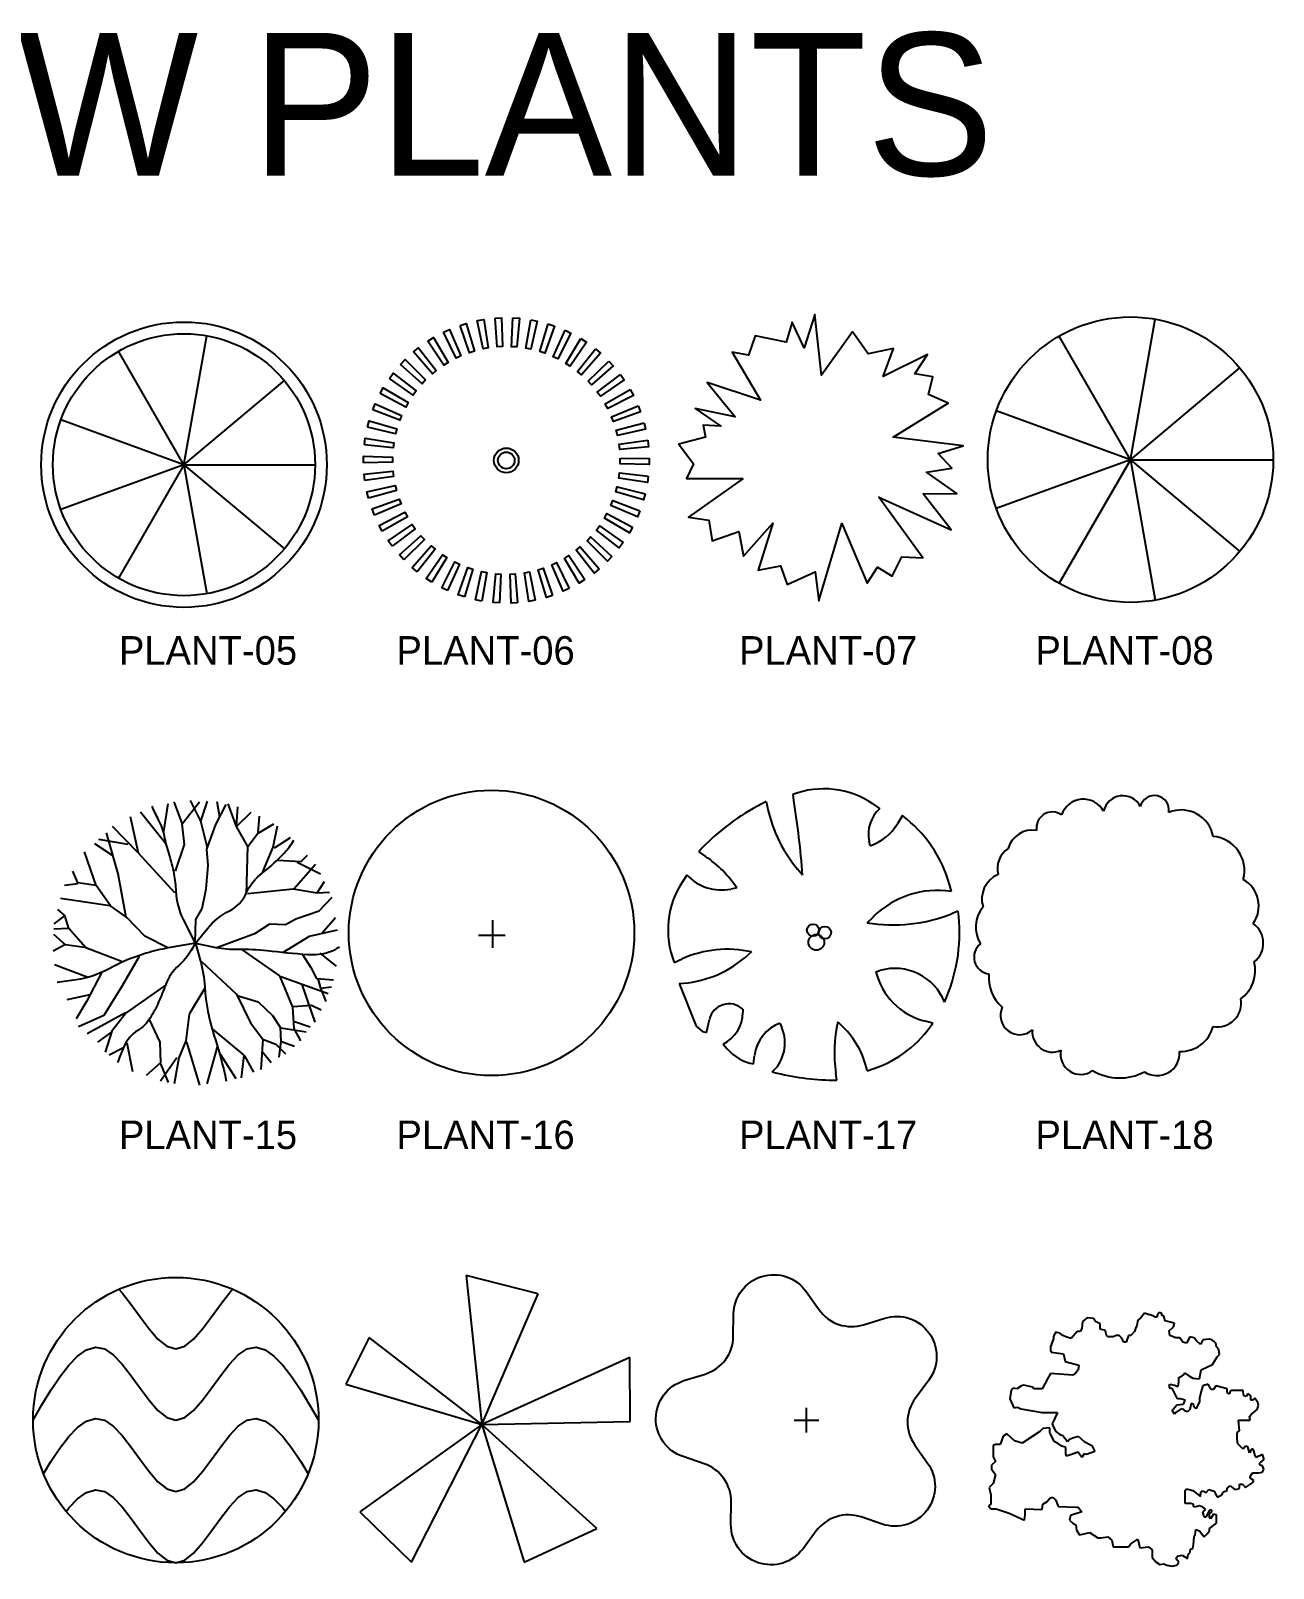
# Model space of a CAD drawing. Extents: x 7.4 to 18.5, y -3.8 to 7.
# Drawn here: x 11.89 to 16.24, y 1.65 to 7.03 of the extents above; entities that cross this region are included whole.
import ezdxf

# ---------------------------------------------------------------- set-up
doc = ezdxf.new("R2010")
doc.units = 0
doc.header["$MEASUREMENT"] = 0
doc.layers.get('0').update_dxf_attribs({"linetype": 'CONTINUOUS'})
doc.styles.get("Standard").update_dxf_attribs({"font": 'hand1.shx'})

# ---------------------------------------------------------------- blocks, each defined once
blk = doc.blocks.new('CONIFER-05')
at = {"color": 0}
for points in [[(0.0029, 0), (0.0825, 0.4519)], [(0.0029, 0), (-0.2266, 0.3974)], [(0.0029, 0), (0.3544, 0.295)], [(0.0029, 0), (-0.4284, 0.157)], [(0.0029, 0), (-0.4284, -0.157)], [(0.0029, 0), (-0.2266, -0.3974)], [(0.0029, 0), (0.3544, -0.295)], [(0.0029, 0), (0.4618, 0)], [(0.0029, 0), (0.0825, -0.4519)]]:
    blk.add_lwpolyline(points, dxfattribs=at)
for radius in [0.5, 0.4589]:
    blk.add_circle((0.0029, 0), radius, dxfattribs=at)
blk = doc.blocks.new('PLANT-05')
blk.add_blockref('CONIFER-05', (-0.0095, 0.0283))
blk = doc.blocks.new('CONIFER-06')
at = {"color": 0}
for points in [[(-0.1585, 0.4789), (-0.1367, 0.4859), (-0.1083, 0.3889), (-0.1256, 0.383)], [(-0.098, 0.4955), (-0.0754, 0.4997), (-0.0594, 0.3999), (-0.0773, 0.3962)], [(-0.0358, 0.5044), (-0.0129, 0.5057), (-0.0095, 0.4047), (-0.0278, 0.4033)], [(0.027, 0.5054), (0.0499, 0.5038), (0.0406, 0.4032), (0.0223, 0.4041)], [(0.0895, 0.4986), (0.112, 0.4941), (0.0901, 0.3955), (0.0721, 0.3986)], [(-0.2711, 0.4237), (-0.2517, 0.4359), (-0.2001, 0.349), (-0.2154, 0.339)], [(-0.2166, 0.4549), (-0.1958, 0.4645), (-0.1555, 0.3718), (-0.1719, 0.3638)], [(0.1505, 0.4839), (0.1723, 0.4767), (0.1382, 0.3816), (0.1207, 0.3869)], [(0.2093, 0.4617), (0.23, 0.4518), (0.1843, 0.3617), (0.1676, 0.3692)], [(0.2648, 0.4324), (0.2841, 0.42), (0.2274, 0.3363), (0.2118, 0.3458)], [(-0.3213, 0.386), (-0.3036, 0.4005), (-0.2415, 0.3208), (-0.2554, 0.3089)], [(0.3162, 0.3963), (0.3338, 0.3815), (0.2671, 0.3056), (0.2528, 0.3171)], [(-0.3664, 0.3423), (-0.3506, 0.3589), (-0.279, 0.2876), (-0.2913, 0.274)], [(0.3627, 0.354), (0.3783, 0.3372), (0.3026, 0.2702), (0.2899, 0.2834)], [(-0.4057, 0.2932), (-0.3921, 0.3117), (-0.3121, 0.2499), (-0.3226, 0.2349)], [(0.4035, 0.3063), (0.4169, 0.2876), (0.3334, 0.2307), (0.3224, 0.2453)], [(-0.4385, 0.2397), (-0.4273, 0.2597), (-0.3402, 0.2084), (-0.3488, 0.1922)], [(0.438, 0.2538), (0.4489, 0.2336), (0.359, 0.1876), (0.3499, 0.2035)], [(-0.4643, 0.1824), (-0.4557, 0.2037), (-0.3629, 0.1637), (-0.3694, 0.1466)], [(0.4657, 0.1974), (0.474, 0.176), (0.379, 0.1416), (0.372, 0.1585)], [(-0.4827, 0.1224), (-0.4769, 0.1445), (-0.3798, 0.1165), (-0.3841, 0.0987)], [(0.486, 0.138), (0.4916, 0.1157), (0.393, 0.0935), (0.3882, 0.1112)], [(-0.4935, 0.0605), (-0.4905, 0.0832), (-0.3907, 0.0676), (-0.3927, 0.0494)], [(0.4988, 0.0765), (0.5015, 0.0537), (0.4009, 0.044), (0.3984, 0.0621)], [(-0.4964, -0.0022), (-0.4963, 0.0207), (-0.3953, 0.0177), (-0.395, -0.0006)], [(0.5038, 0.0139), (0.5036, -0.0091), (0.4026, -0.0061), (0.4023, 0.0122)], [(-0.4915, -0.0649), (-0.4942, -0.0421), (-0.3936, -0.0324), (-0.391, -0.0505)], [(0.5008, -0.0489), (0.4978, -0.0716), (0.398, -0.056), (0.4, -0.0378)], [(-0.4787, -0.1264), (-0.4843, -0.1041), (-0.3857, -0.0819), (-0.3809, -0.0996)], [(0.4901, -0.1108), (0.4842, -0.1329), (0.3871, -0.1049), (0.3914, -0.0871)], [(-0.4584, -0.1858), (-0.4667, -0.1644), (-0.3716, -0.13), (-0.3646, -0.1469)], [(0.4716, -0.1708), (0.463, -0.1921), (0.3702, -0.1521), (0.3767, -0.135)], [(-0.4307, -0.2422), (-0.4416, -0.222), (-0.3517, -0.176), (-0.3426, -0.1919)], [(0.4458, -0.2281), (0.4346, -0.2481), (0.3475, -0.1968), (0.3561, -0.1806)], [(-0.3962, -0.2947), (-0.4096, -0.276), (-0.3261, -0.2191), (-0.3151, -0.2337)], [(-0.3554, -0.3424), (-0.371, -0.3256), (-0.2953, -0.2586), (-0.2826, -0.2718)], [(0.3737, -0.3307), (0.3579, -0.3473), (0.2864, -0.2759), (0.2987, -0.2624)], [(0.413, -0.2816), (0.3994, -0.3001), (0.3194, -0.2383), (0.3299, -0.2233)], [(-0.3089, -0.3847), (-0.3265, -0.3699), (-0.2598, -0.294), (-0.2455, -0.3055)], [(0.3286, -0.3744), (0.3109, -0.3889), (0.2488, -0.3092), (0.2627, -0.2973)], [(-0.2575, -0.4208), (-0.2768, -0.4083), (-0.2201, -0.3247), (-0.2045, -0.3342)], [(-0.202, -0.4501), (-0.2227, -0.4402), (-0.1769, -0.3501), (-0.1603, -0.3576)], [(-0.1432, -0.4723), (-0.165, -0.4651), (-0.1309, -0.3699), (-0.1134, -0.3753)], [(0.1659, -0.4673), (0.144, -0.4743), (0.1157, -0.3773), (0.133, -0.3714)], [(0.2239, -0.4433), (0.2031, -0.4529), (0.1628, -0.3602), (0.1792, -0.3522)], [(0.2784, -0.4121), (0.259, -0.4243), (0.2074, -0.3374), (0.2227, -0.3274)], [(-0.0821, -0.487), (-0.1046, -0.4825), (-0.0828, -0.3839), (-0.0647, -0.387)], [(-0.0197, -0.4938), (-0.0426, -0.4922), (-0.0332, -0.3916), (-0.015, -0.3925)], [(0.0431, -0.4928), (0.0202, -0.4941), (0.0169, -0.3931), (0.0351, -0.3917)], [(0.1053, -0.4839), (0.0827, -0.4881), (0.0668, -0.3883), (0.0847, -0.3846)]]:
    blk.add_lwpolyline(points, close=True, dxfattribs=at)
for radius in [0.0432, 0.0292]:
    blk.add_circle((0.0037, 0.0058), radius, dxfattribs=at)
blk = doc.blocks.new('PLANT-06')
blk.add_blockref('CONIFER-06', (0, -0.0094))
blk = doc.blocks.new('CON-S03')
at = {"color": 0}
blk.add_lwpolyline([(-0.2614, -0.0818), (-0.4529, -0.2173), (-0.3815, -0.2275), (-0.3699, -0.3003), (-0.2764, -0.2673), (-0.2609, -0.3537), (-0.1577, -0.2386), (-0.2088, -0.4034), (-0.1306, -0.3879), (-0.1075, -0.453), (-0.0096, -0.4085), (0.0037, -0.5103), (0.0836, -0.2398), (0.1721, -0.4486), (0.2087, -0.3928), (0.2602, -0.4233), (0.2945, -0.3565), (0.3673, -0.3602), (0.2137, -0.1476), (0.4673, -0.262), (0.3691, -0.1358), (0.4862, -0.134), (0.3804, -0.0592), (0.4685, -0.0459), (0.4208, 0.006), (0.5088, 0.033), (0.2631, 0.0632), (0.4566, 0.1823), (0.3876, 0.2128), (0.4028, 0.2741), (0.3393, 0.2855), (0.3835, 0.3523), (0.2282, 0.2754), (0.2647, 0.3734), (0.1766, 0.3557), (0.1207, 0.4322), (0.0121, 0.281), (-0.0113, 0.4933), (-0.0478, 0.3767), (-0.0901, 0.4663), (-0.1107, 0.3957), (-0.2202, 0.4185), (-0.2431, 0.3511), (-0.3005, 0.3609), (-0.2006, 0.1925), (-0.3884, 0.2551), (-0.2903, 0.1349), (-0.4304, 0.1631), (-0.34, 0.102), (-0.4013, 0.1057), (-0.3936, 0.0636), (-0.4876, 0.0387), (-0.4355, -0.0301), (-0.4606, -0.0821)], close=True, dxfattribs=at)
at = {"color": 0, "flags": 1}
for tag, p in [('SIZE', (0, 0)), ('ITEM', (0, 0.0188))]:
    blk.add_attdef(tag, p, '', height=0.0113, dxfattribs=at)
blk = doc.blocks.new('CONIFER-7')
blk.add_blockref('CON-S03', (-0.0121, -0.003))
blk = doc.blocks.new('CONIFER-07')
blk.add_blockref('CONIFER-7', (0.0345, 0))
blk = doc.blocks.new('PLANT-07')
blk.add_blockref('CONIFER-07', (-0.0189, -0.0094))
blk = doc.blocks.new('CON-S04')
at = {"color": 0}
for points in [[(0, 0), (0.0868, 0.4924)], [(0, 0), (-0.25, 0.433)], [(0, 0), (0.383, 0.3214)], [(0, 0), (-0.4698, 0.171)], [(0, 0), (-0.4698, -0.171)], [(0, 0), (-0.25, -0.433)], [(0, 0), (0.383, -0.3214)], [(0, 0), (0.0868, -0.4924)], [(0, 0), (0.5, 0)]]:
    blk.add_lwpolyline(points, dxfattribs=at)
blk.add_circle((0, 0), 0.5, dxfattribs=at)
at = {"color": 0, "flags": 1}
for tag, p in [('ITEM', (0.0258, 0.0063)), ('SIZE', (0.0233, -0.0412))]:
    blk.add_attdef(tag, p, '', height=0.02, dxfattribs=at)
blk = doc.blocks.new('CONIFER-08')
blk.add_blockref('CON-S04', (-0.0034, 0.0066))
blk = doc.blocks.new('PLANT-08')
blk.add_blockref('CONIFER-08', (-0.0033, -0.001))
blk = doc.blocks.new('DEC-D03')
at = {"color": 0}
for p, q in [((-0.1116, 0.3918), (-0.0959, 0.4896)), ((-0.0478, 0.4213), (-0.0754, 0.4966)), ((-0.0478, 0.419), (0.0134, 0.4966)), ((0.0183, 0.428), (-0.0183, 0.5011)), ((0.0183, 0.428), (0.041, 0.4989)), ((0.0705, 0.4168), (0.1071, 0.4873)), ((0.0843, 0.4418), (0.075, 0.4966)), ((0.1433, 0.4101), (0.1138, 0.4896)), ((-0.2004, 0.3164), (-0.228, 0.444)), ((-0.1049, 0.3485), (-0.1937, 0.4601)), ((0.1433, 0.4101), (0.1481, 0.4784)), ((0.1433, 0.4101), (0.1937, 0.4601)), ((0.2187, 0.3873), (0.2231, 0.4463)), ((-0.2713, 0.2437), (-0.3123, 0.3873)), ((-0.203, 0.3187), (-0.2918, 0.4101)), ((-0.0388, 0.3463), (-0.0478, 0.419)), ((0.041, 0.3347), (0.0183, 0.428)), ((0.0388, 0.3302), (0.0705, 0.4168)), ((0.1821, 0.3392), (0.1433, 0.4101)), ((0.1821, 0.3392), (0.2187, 0.3873)), ((0.2209, 0.3873), (0.2731, 0.419)), ((0.2709, 0.3369), (0.2869, 0.4123)), ((-0.2918, 0.3075), (-0.353, 0.3485)), ((-0.2369, 0.3463), (-0.3396, 0.3646)), ((-0.0705, 0.2526), (-0.0388, 0.3463)), ((0.0433, 0.2731), (0.0388, 0.3302)), ((0.1776, 0.1731), (0.1821, 0.3392)), ((0.2347, 0.2504), (0.2709, 0.3369)), ((0.2754, 0.3347), (0.3325, 0.3713)), ((-0.3485, 0.2026), (-0.3895, 0.3213)), ((-0.0731, 0.1776), (-0.2004, 0.3164)), ((0.0362, 0.1914), (0.0433, 0.2731)), ((0.2869, 0.2914), (0.369, 0.2869)), ((0.344, 0.1914), (0.419, 0.278)), ((0.3552, 0.2847), (0.4373, 0.2437)), ((0.369, 0.2869), (0.3918, 0.3097)), ((-0.4123, 0.2119), (-0.4306, 0.2526)), ((-0.2437, 0.091), (-0.2713, 0.2437)), ((0.4257, 0.1776), (0.4511, 0.2164)), ((-0.4123, 0.2093), (-0.4601, 0.2026)), ((-0.3485, 0.2026), (-0.4123, 0.2119)), ((-0.2985, 0.1321), (-0.3485, 0.2026)), ((0.0228, 0.1228), (0.0362, 0.1914)), ((0.1821, 0.1754), (0.3414, 0.1914)), ((0.3414, 0.1914), (0.4257, 0.1776)), ((0.4257, 0.1776), (0.469, 0.1799)), ((-0.4578, 0.0978), (-0.4828, 0.1183)), ((-0.3007, 0.1321), (-0.4739, 0.1571)), ((-0.2414, 0.091), (-0.2985, 0.1321)), ((0, 0.0843), (0.0228, 0.1228)), ((0.3507, 0.0866), (0.4328, 0.1138)), ((0.4328, 0.1138), (0.4784, 0.1616)), ((-0.4578, 0.0978), (-0.4966, 0.0683)), ((-0.4444, 0.0522), (-0.4578, 0.0978)), ((-0.1776, 0.025), (-0.2414, 0.091)), ((-0.0022, 0.0045), (0, 0.0843)), ((0.2093, 0.0362), (0.2597, 0.0683)), ((0.2597, 0.0683), (0.3142, 0.066)), ((0.3142, 0.066), (0.3507, 0.0866)), ((0.4418, 0.0362), (0.4895, 0.091)), ((-0.4444, 0.0522), (-0.4966, 0.05)), ((-0.4556, -0.0045), (-0.4966, 0.0317)), ((-0.3851, -0.016), (-0.4444, 0.0522)), ((-0.0981, -0.016), (-0.1776, 0.025)), ((0.0705, -0.016), (0.2093, 0.0362)), ((0.3052, -0.0321), (0.3985, 0.025)), ((0.3985, 0.025), (0.4966, 0.0478)), ((-0.4578, -0.0045), (-0.4989, -0.0272)), ((-0.3895, -0.0138), (-0.4556, -0.0045)), ((-0.2597, -0.0638), (-0.3851, -0.016)), ((-0.1981, -0.0455), (-0.2575, -0.1481)), ((0.1593, -0.0205), (0.2937, -0.1138)), ((0.3735, -0.0388), (0.403, -0.0843)), ((0.4351, -0.0343), (0.4918, -0.0799)), ((-0.3806, -0.1187), (-0.4944, -0.0754)), ((-0.3302, -0.1026), (-0.3828, -0.203)), ((0.0205, -0.0638), (0.1433, -0.1776)), ((0.403, -0.0843), (0.4235, -0.1231)), ((-0.2575, -0.1481), (-0.3213, -0.253)), ((-0.1026, -0.1437), (-0.2437, -0.2437)), ((0.0317, -0.1571), (-0.0228, -0.2485)), ((0.2937, -0.1138), (0.3392, -0.2231)), ((0.2985, -0.1164), (0.4645, -0.1754)), ((0.3713, -0.1437), (0.4168, -0.2757)), ((0.4235, -0.1231), (0.4828, -0.1276)), ((0.428, -0.1231), (0.4373, -0.1571)), ((0.4373, -0.1571), (0.4761, -0.1526)), ((0.4373, -0.1571), (0.4556, -0.203)), ((-0.3713, -0.1799), (-0.4511, -0.1981)), ((-0.3828, -0.203), (-0.419, -0.2642)), ((0.1433, -0.1776), (0.1914, -0.278)), ((0.1455, -0.1825), (0.2187, -0.2052)), ((0.2187, -0.2052), (0.2687, -0.253)), ((-0.3213, -0.253), (-0.4101, -0.2918)), ((-0.2463, -0.2437), (-0.3806, -0.3168)), ((-0.2437, -0.2437), (-0.294, -0.3075)), ((-0.1619, -0.269), (-0.1254, -0.3463)), ((-0.0228, -0.2485), (-0.0343, -0.3418)), ((0.2687, -0.253), (0.2959, -0.294)), ((0.3392, -0.2231), (0.344, -0.2985)), ((0.3414, -0.2209), (0.4052, -0.2164)), ((0.4052, -0.2164), (0.4395, -0.2325)), ((-0.294, -0.3097), (-0.344, -0.3463)), ((-0.294, -0.3075), (-0.3168, -0.3806)), ((0.0593, -0.3007), (0.1687, -0.3918)), ((0.1914, -0.278), (0.2347, -0.3351)), ((0.2959, -0.294), (0.2985, -0.344)), ((0.2985, -0.2963), (0.3873, -0.3097)), ((0.344, -0.2985), (0.3668, -0.3418)), ((0.3463, -0.2735), (0.4007, -0.2918)), ((-0.2552, -0.3668), (-0.303, -0.3918)), ((-0.2414, -0.3485), (-0.2209, -0.4489)), ((-0.1254, -0.3463), (-0.1231, -0.419)), ((-0.0343, -0.3418), (-0.0593, -0.4011)), ((-0.0321, -0.3463), (0.0134, -0.4966)), ((0.075, -0.3623), (0.0388, -0.4922)), ((0.2347, -0.3351), (0.2276, -0.4422)), ((0.2369, -0.3373), (0.2802, -0.353)), ((0.2802, -0.353), (0.3142, -0.3873)), ((0.2985, -0.344), (0.2914, -0.3989)), ((0.3007, -0.344), (0.3463, -0.3601)), ((-0.1231, -0.419), (-0.1731, -0.4623)), ((-0.066, -0.4011), (-0.1231, -0.4828)), ((-0.1231, -0.4216), (-0.0959, -0.4877)), ((-0.0593, -0.4011), (-0.0754, -0.4922)), ((0.0866, -0.3896), (0.141, -0.4739)), ((0.1687, -0.3918), (0.1593, -0.4716)), ((0.1709, -0.394), (0.2026, -0.4511)), ((0.2347, -0.3806), (0.2642, -0.4168))]:
    blk.add_line(p, q, dxfattribs=at)
for points in [[(-0.0009, 0.0007), (-0.0426, 0.0841, -0.10411), (-0.0683, 0.1821, 0.032984), (-0.0754, 0.2437, 0.034072), (-0.0933, 0.3142, -0.030956), (-0.1093, 0.3757, 0.076171), (-0.1298, 0.4328, -0.026216), (-0.1526, 0.4806, 1.568784)], [(-0.0009, 0.0007), (0.041, 0.0522, -0.107856), (0.1183, 0.1138, 0.175024), (0.1754, 0.1731, -0.125464), (0.2347, 0.2481, 0.043348), (0.3097, 0.3164, 0.04978), (0.344, 0.3619, -8.896609)], [(-0.0009, 0.0007), (-0.0959, -0.016, 0.029099), (-0.1731, -0.0343, 0.05336), (-0.303, -0.0888, -0.09082), (-0.419, -0.1276, -0.003401), (-0.4851, -0.1366, 1.084963)], [(-0.0009, 0.0007), (-0.016, -0.025, -0.07796), (-0.0593, -0.0776, 0.120857), (-0.1049, -0.1437, -0.011392), (-0.1298, -0.2052, -0.038005), (-0.1597, -0.2619, -0.112949), (-0.203, -0.3052, 0.14803), (-0.2507, -0.3601, 0.020427), (-0.2735, -0.4168, 1.639795)], [(-0.0009, 0.0007), (0.0705, -0.0138, 0.056937), (0.1481, -0.0205, -0.035612), (0.2504, -0.025, 0.008822), (0.3918, -0.0388, 0.099585), (0.4668, -0.0299, 0.073278), (0.5034, -0.0116, -1.918828)], [(-0.0009, 0.0007), (0.016, -0.0593, -0.054456), (0.0317, -0.1526, 0.065281), (0.0638, -0.3213, -0.028329), (0.1071, -0.4828, 4.035528)]]:
    blk.add_lwpolyline(points, format="xyb", dxfattribs=at)
at = {"color": 0, "flags": 1}
for tag, p in [('ITEM', (0.0102, 0.102)), ('SIZE', (0, 0))]:
    blk.add_attdef(tag, p, '', height=0.0834, dxfattribs=at)
blk = doc.blocks.new('DECIDUOUS-03')
blk.add_blockref('DEC-D03', (-0.0059, 0.0003))
blk = doc.blocks.new('PLANT-15')
blk.add_blockref('DECIDUOUS-03', (0.0127, 0))
blk = doc.blocks.new('DEC-S01')
at = {"color": 0}
for p, q in [((-0.0043, 0.0522), (-0.0043, -0.0448)), ((-0.0524, -0.0003), (0.041, -0.0003))]:
    blk.add_line(p, q, dxfattribs=at)
blk.add_circle((-0.0071, 0.0077), 0.5, dxfattribs=at)
at = {"color": 0, "flags": 1}
for tag, p in [('SIZE', (0, 0)), ('ITEM', (0, -0.0713))]:
    blk.add_attdef(tag, p, '', height=0.0416, dxfattribs=at)
blk = doc.blocks.new('DECIDUOUS-06')
blk.add_blockref('DEC-S01', (-0.0031, 0.002))
blk = doc.blocks.new('PLANT-16')
blk.add_blockref('DECIDUOUS-06', (-0.0254, 0.0127))
blk = doc.blocks.new('DEC-S04')
at = {"color": 0, "ltscale": 12}
for p, q in [((-1.061, 5.829), (-1.021, 5.59)), ((-2.144, 5.542), (-2.505, 5.351)), ((2.509, 5.256), (2.229, 5.447)), ((3.432, 4.969), (3.231, 4.635)), ((2.108, 3.728), (2.068, 3.919)), ((-4.912, 3.489), (-4.631, 3.298)), ((-5.394, 2.534), (-5.554, 2.295)), ((-0.66, 2.534), (-0.86, 2.772)), ((-3.348, 2.008), (-3.588, 1.961)), ((5.438, 1.865), (5.358, 2.152)), ((1.988, 0.576), (2.229, 0.814)), ((5.719, 1.053), (5.478, 0.958)), ((-2.746, -0.618), (-3.027, -0.857)), ((-5.915, -1.048), (-5.594, -0.905)), ((2.349, -1.43), (2.509, -1.383)), ((-5.715, -1.908), (-5.017, -3.663)), ((5.157, -2.672), (5.237, -2.481)), ((-3.107, -2.959), (-3.107, -3.102)), ((-5.017, -3.663), (-4.755, -3.875)), ((-4.591, -3.914), (-4.471, -3.388)), ((-1.583, -3.532), (-1.502, -3.723)), ((0.784, -3.484), (0.985, -3.675)), ((4.676, -3.532), (4.315, -3.436)), ((-4.755, -3.875), (-4.591, -3.914)), ((-3.909, -4.391), (-3.749, -4.582)), ((-2.666, -5.203), (-2.626, -4.869)), ((-1.903, -5.537), (-1.703, -5.585)), ((0.744, -5.872), (0.704, -5.585)), ((1.988, -5.49), (2.269, -5.394))]:
    blk.add_line(p, q, dxfattribs=at)
for centre, radius in [((-0.228, 0.272), 0.248), ((-0.09, -0.223), 0.324), ((0.257, 0.173), 0.257)]:
    blk.add_circle(centre, radius, dxfattribs=at)
for centre, radius, start, end in [((0.218, 2.492), 3.574, 55.77364, 110.9766), ((1.655, -2.512), 8.896, 117.88334, 137.58275), ((3.608, 6.526), 5.835, 189.70031, 220.03026), ((-32.09, 0.371), 31.505, 3.93706, 9.53664), ((3.441, 4.207), 1.403, 131.61444, 191.85978), ((1.43, 5.716), 2.101, 288.82792, 329.03624), ((0.234, 0.717), 5.321, 15.64225, 53.05436), ((-7.337, -0.68), 4.811, 33.97115, 55.77364), ((-3.971, 3.887), 1.964, 223.55239, 281.22246), ((-2.556, 0.28), 3.612, 146.0989, 201.573), ((4.88, -1.859), 3.765, 81.48319, 134.77173), ((3.039, 7.103), 6.612, 260.85005, 291.64444), ((-1.105, 0.183), 6.879, 337.21759, 7.26866), ((-3.737, -5.065), 4.556, 77.43232, 114.05735), ((-5.894, 2.515), 4.426, 272.32547, 310.37585), ((5.017, -0.782), 2.746, 193.6607, 255.18185), ((3.131, -3.47), 2.178, 21.49263, 106.57401), ((-3.663, -3.573), 0.829, 47.88528, 167.09672), ((-4.544, -3.102), 1.437, 296.21842, 360), ((-0.996, -5.064), 1.641, 110.93431, 173.15723), ((-2.987, -4.346), 1.61, 312.28773, 22.78241), ((6.609, -4.759), 5.963, 167.6572, 187.96961), ((-1.397, -6.176), 3.453, 11.45567, 46.39718), ((0.76, -0.957), 4.686, 288.78502, 326.68107), ((-2.361, -3.417), 1.812, 220.03026, 260.32774), ((0.738, 4.666), 10.537, 256.6075, 270.03511)]:
    blk.add_arc(centre, radius, start, end, dxfattribs=at)
blk = doc.blocks.new('DECIDUOUS-8')
at = {"ltscale": 0.855, "xscale": 0.0855, "yscale": 0.0855, "zscale": 0.855}
blk.add_blockref('DEC-S04', (-0.022, 0.0138), dxfattribs=at)
blk = doc.blocks.new('DECIDUOUS-08')
blk.add_blockref('DECIDUOUS-8', (0.0576, -0.0064))
blk = doc.blocks.new('PLANT-17')
blk.add_blockref('DECIDUOUS-08', (-0.0508, -0.0127))
blk = doc.blocks.new('DEC-S12')
at = {"color": 0}
for centre, radius, start, end in [((-0.1151, 0.4271), 0.08, 28.0825, 161.7186), ((0.0229, 0.4506), 0.0689, 26.6925, 168.111), ((0.1338, 0.4691), 0.0509, 350.3732, 165.8912), ((-0.2236, 0.4066), 0.056, 54.4593, 189.0749), ((0.228, 0.3562), 0.1133, 10.5202, 112.8088), ((-0.293, 0.3097), 0.0892, 80.933, 163.525), ((-0.3285, 0.2631), 0.0876, 124.8574, 193.3585), ((0.329, 0.2573), 0.12, 344.9295, 85.0385), ((-0.3784, 0.1576), 0.0923, 112.4898, 197.4895), ((0.3912, 0.1325), 0.1079, 325.4071, 60.1673), ((-0.3797, 0.0587), 0.1122, 140.681, 211.5705), ((0.4317, 0.0031), 0.0835, 307.8678, 54.6377), ((-0.4395, -0.0464), 0.0586, 127.6023, 263.6733), ((-0.3075, -0.1173), 0.139, 174.7788, 228.8123), ((0.3651, -0.0936), 0.1218, 305.6367, 14.6457), ((0.355, -0.2079), 0.0825, 259.06, 10.7085), ((-0.3379, -0.2505), 0.0675, 154.9664, 310.9869), ((-0.223, -0.3081), 0.0709, 174.6812, 294.2273), ((0.2254, -0.259), 0.1179, 268.4408, 345.3154), ((-0.1241, -0.3861), 0.0711, 169.1043, 305.7151), ((0.143, -0.3821), 0.0793, 236.3333, 3.7572), ((0.012, -0.2831), 0.1865, 239.5242, 297.8351)]:
    blk.add_arc(centre, radius, start, end, dxfattribs=at)
at = {"color": 0, "flags": 1}
for tag, p in [('SIZE', (0, 0)), ('ITEM', (0, -0.0732))]:
    blk.add_attdef(tag, p, '', height=0.0427, dxfattribs=at)
blk = doc.blocks.new('DECIDUOUS-09')
blk.add_blockref('DEC-S12', (-0.0066, -0.0671))
blk = doc.blocks.new('PLANT-18')
blk.add_blockref('DECIDUOUS-09', (-0.0283, 0.042))
blk = doc.blocks.new('PERENNIAL-2')
for points in [[(-0.1994, 0.4585), (-0.1875, 0.4459), (-0.1562, 0.4052), (-0.125, 0.3616), (-0.0938, 0.3197), (-0.0625, 0.284), (-0.0313, 0.2593), (0, 0.25), (0.0312, 0.2593), (0.0625, 0.284), (0.0938, 0.3197), (0.125, 0.3616), (0.1562, 0.4052), (0.1875, 0.4459), (0.1994, 0.4585)], [(-0.5, 0), (-0.4687, 0.0532), (-0.4375, 0.1044), (-0.4062, 0.1513), (-0.375, 0.192), (-0.3438, 0.2243), (-0.3125, 0.2461), (-0.2812, 0.2554), (-0.25, 0.25), (-0.2188, 0.229), (-0.1875, 0.1959), (-0.1562, 0.1552), (-0.125, 0.1116), (-0.0938, 0.0697), (-0.0625, 0.034), (-0.0313, 0.0093), (0, 0), (0.0312, 0.0093), (0.0625, 0.034), (0.0938, 0.0697), (0.125, 0.1116), (0.1562, 0.1552), (0.1875, 0.1959), (0.2187, 0.229), (0.25, 0.25), (0.2812, 0.2554), (0.3125, 0.2461), (0.3438, 0.2243), (0.375, 0.192), (0.4062, 0.1513), (0.4375, 0.1044), (0.4687, 0.0532), (0.5, 0)], [(-0.4633, -0.1879), (-0.4375, -0.1456), (-0.4062, -0.0987), (-0.375, -0.058), (-0.3438, -0.0257), (-0.3125, -0.0039), (-0.2812, 0.0054), (-0.25, 0), (-0.2188, -0.021), (-0.1875, -0.0541), (-0.1562, -0.0948), (-0.125, -0.1384), (-0.0938, -0.1803), (-0.0625, -0.216), (-0.0313, -0.2407), (0, -0.25), (0.0312, -0.2407), (0.0625, -0.216), (0.0938, -0.1803), (0.125, -0.1384), (0.1562, -0.0948), (0.1875, -0.0541), (0.2187, -0.021), (0.25, 0), (0.2812, 0.0054), (0.3125, -0.0039), (0.3438, -0.0257), (0.375, -0.058), (0.4062, -0.0987), (0.4375, -0.1456), (0.4633, -0.1879)], [(-0.3842, -0.32), (-0.375, -0.308), (-0.3438, -0.2757), (-0.3125, -0.2539), (-0.2812, -0.2446), (-0.25, -0.25), (-0.2188, -0.271), (-0.1875, -0.3041), (-0.1562, -0.3448), (-0.125, -0.3884), (-0.0938, -0.4303), (-0.0625, -0.466), (-0.0313, -0.4907), (0, -0.5), (0.0312, -0.4907), (0.0625, -0.466), (0.0938, -0.4303), (0.125, -0.3884), (0.1562, -0.3448), (0.1875, -0.3041), (0.2187, -0.271), (0.25, -0.25), (0.2812, -0.2446), (0.3125, -0.2539), (0.3438, -0.2757), (0.375, -0.308), (0.3842, -0.32)]]:
    blk.add_lwpolyline(points)
blk.add_circle((0, 0), 0.5)
blk = doc.blocks.new('PERENNIAL-02')
blk.add_blockref('PERENNIAL-2', (-0.0152, 0.038))
blk = doc.blocks.new('PLANT-25')
blk.add_blockref('PERENNIAL-02', (0, -0.0507))
blk = doc.blocks.new('PERENNIAL-3')
at = {"color": 0}
for p, q in [((0.1912, 0.4541), (-0.0609, 0.5181)), ((-0.0609, 0.5181), (-0.0061, -0.0041)), ((-0.0061, -0.0041), (0.1912, 0.4541)), ((-0.4008, 0.3014), (-0.483, 0.1369)), ((-0.0061, -0.0041), (-0.4008, 0.3014)), ((0.5118, 0.2309), (-0.0061, -0.0041)), ((0.5131, 0.007), (0.5118, 0.2309)), ((-0.483, 0.1369), (-0.0061, -0.0041)), ((-0.0061, -0.0041), (0.5131, 0.007)), ((-0.0061, -0.0041), (-0.4336, -0.3095)), ((-0.2528, -0.4858), (-0.0061, -0.0041)), ((-0.0061, -0.0041), (0.1419, -0.4858)), ((0.3967, -0.3683), (-0.0061, -0.0041)), ((-0.4336, -0.3095), (-0.2528, -0.4858)), ((0.1419, -0.4858), (0.3967, -0.3683))]:
    blk.add_line(p, q, dxfattribs=at)
blk = doc.blocks.new('PERENNIAL-03')
blk.add_blockref('PERENNIAL-3', (0.0162, 0.0092))
blk = doc.blocks.new('PLANT-26')
blk.add_blockref('PERENNIAL-03', (-0.0127, -0.0127))
blk = doc.blocks.new('PERENNIAL-4')
at = {"color": 0}
blk.add_lwpolyline([(-0.0105, -0.4458, -0.726543), (-0.2629, -0.3603), (-0.2619, -0.2825, 0.32492), (-0.357, -0.1481), (-0.4306, -0.1232, -0.726543), (-0.4273, 0.1432), (-0.3531, 0.1663, 0.32492), (-0.2546, 0.2983), (-0.2537, 0.3761, -0.726543), (0.0007, 0.4552), (0.0457, 0.3918, 0.32492), (0.2016, 0.3389), (0.2758, 0.362, -0.726543), (0.4297, 0.1445), (0.3833, 0.0822, 0.32492), (0.3812, -0.0824), (0.4261, -0.1459, -0.726543), (0.2668, -0.3595), (0.1932, -0.3345, 0.32492), (0.036, -0.3835)], format="xyb", close=True, dxfattribs=at)
for points in [[(-0.0419, 0.0046), (0.0447, 0.0046)], [(0.0014, -0.0386), (0.0014, 0.0479)]]:
    blk.add_lwpolyline(points, dxfattribs=at)
blk = doc.blocks.new('PERENNIAL-04')
blk.add_blockref('PERENNIAL-4', (0.0087, 0))
blk = doc.blocks.new('PLANT-27')
blk.add_blockref('PERENNIAL-04', (-0.0127, 0))
blk = doc.blocks.new('PERENNIAL-8')
at = {"color": 7}
for p, q in [((-0.177, 0.3911), (-0.1796, 0.3671)), ((-0.1609, 0.4045), (-0.177, 0.3911)), ((-0.1394, 0.4018), (-0.1609, 0.4045)), ((-0.1314, 0.3911), (-0.1394, 0.4018)), ((-0.1153, 0.3831), (-0.1314, 0.3911)), ((-0.1153, 0.3751), (-0.1153, 0.3831)), ((0.0132, 0.3778), (0.0079, 0.3671)), ((0.0159, 0.3965), (0.0132, 0.3778)), ((0.0266, 0.4045), (0.0159, 0.3965)), ((0.04, 0.4206), (0.0266, 0.4045)), ((0.0722, 0.4099), (0.04, 0.4206)), ((0.0775, 0.4072), (0.0722, 0.4099)), ((0.0829, 0.4072), (0.0775, 0.4072)), ((0.0856, 0.4152), (0.0829, 0.4072)), ((0.0909, 0.4233), (0.0856, 0.4152)), ((0.0989, 0.4206), (0.0909, 0.4233)), ((0.1016, 0.4126), (0.0989, 0.4206)), ((0.107, 0.4099), (0.1016, 0.4126)), ((0.1123, 0.3938), (0.107, 0.4099)), ((0.1445, 0.3858), (0.1123, 0.3938)), ((0.1418, 0.3724), (0.1445, 0.3858)), ((-0.2787, 0.3323), (-0.2895, 0.3028)), ((-0.2707, 0.3537), (-0.2787, 0.3403)), ((-0.2787, 0.3403), (-0.2787, 0.3323)), ((-0.2573, 0.351), (-0.2707, 0.3537)), ((-0.2466, 0.343), (-0.2573, 0.351)), ((-0.2359, 0.3376), (-0.2466, 0.343)), ((-0.2171, 0.3323), (-0.2359, 0.3376)), ((-0.1957, 0.3564), (-0.2171, 0.3323)), ((-0.185, 0.3564), (-0.1957, 0.3564)), ((-0.1796, 0.3671), (-0.185, 0.3564)), ((-0.1153, 0.3644), (-0.1153, 0.3751)), ((-0.1019, 0.3617), (-0.1153, 0.3644)), ((-0.0966, 0.359), (-0.1019, 0.3617)), ((-0.0939, 0.343), (-0.0966, 0.359)), ((-0.0886, 0.3376), (-0.0939, 0.343)), ((-0.0698, 0.3376), (-0.0886, 0.3376)), ((-0.0591, 0.343), (-0.0698, 0.3376)), ((-0.0484, 0.343), (-0.0591, 0.343)), ((-0.0403, 0.3349), (-0.0484, 0.343)), ((-0.0323, 0.3189), (-0.0403, 0.3349)), ((-0.0162, 0.343), (-0.0243, 0.3189)), ((-0.0082, 0.343), (-0.0162, 0.343)), ((0.0052, 0.3564), (-0.0082, 0.343)), ((0.0079, 0.3671), (0.0052, 0.3564)), ((0.1257, 0.359), (0.1418, 0.3724)), ((0.1284, 0.343), (0.1257, 0.359)), ((0.1498, 0.3349), (0.1284, 0.343)), ((0.1632, 0.3349), (0.1498, 0.3349)), ((0.1739, 0.3189), (0.1632, 0.3349)), ((0.1981, 0.3376), (0.1873, 0.3162)), ((0.2141, 0.3349), (0.1981, 0.3376)), ((0.2222, 0.3242), (0.2141, 0.3349)), ((0.2356, 0.3109), (0.2222, 0.3242)), ((0.2436, 0.3269), (0.2356, 0.3109)), ((0.2677, 0.3296), (0.2436, 0.3269)), ((0.2757, 0.3269), (0.2677, 0.3296)), ((0.2838, 0.3216), (0.2757, 0.3269)), ((-0.2895, 0.3028), (-0.2895, 0.2895)), ((-0.2895, 0.2895), (-0.2868, 0.2841)), ((-0.2868, 0.2841), (-0.2439, 0.2788)), ((-0.2439, 0.2788), (-0.2386, 0.252)), ((-0.0243, 0.3189), (-0.0323, 0.3189)), ((0.1873, 0.3162), (0.1739, 0.3189)), ((0.2891, 0.3162), (0.2838, 0.3216)), ((0.2918, 0.3028), (0.2891, 0.3162)), ((0.2972, 0.2975), (0.2918, 0.3028)), ((0.2945, 0.268), (0.3025, 0.2761)), ((0.2998, 0.2921), (0.2972, 0.2975)), ((0.3025, 0.2761), (0.2998, 0.2921)), ((-0.2386, 0.252), (-0.1903, 0.2386)), ((-0.193, 0.2226), (-0.2011, 0.2119)), ((-0.1903, 0.2386), (-0.193, 0.2226)), ((0.2329, 0.1904), (0.2382, 0.2226)), ((0.2382, 0.2226), (0.2784, 0.2413)), ((0.2784, 0.2413), (0.2811, 0.2466)), ((0.2811, 0.2466), (0.2945, 0.268)), ((-0.3912, 0.1664), (-0.4073, 0.1557)), ((-0.3832, 0.169), (-0.3912, 0.1664)), ((-0.3511, 0.161), (-0.3832, 0.169)), ((-0.3002, 0.1904), (-0.3189, 0.1557)), ((-0.2895, 0.2092), (-0.3002, 0.1904)), ((-0.2118, 0.2038), (-0.2895, 0.2092)), ((-0.2011, 0.2119), (-0.2118, 0.2038)), ((0.1257, 0.1637), (0.1284, 0.1717)), ((0.1311, 0.1557), (0.1257, 0.1637)), ((0.1284, 0.1717), (0.1445, 0.169)), ((0.1445, 0.169), (0.1579, 0.1637)), ((0.1579, 0.1637), (0.1606, 0.1797)), ((0.1606, 0.1958), (0.1713, 0.2011)), ((0.1606, 0.1797), (0.1606, 0.1958)), ((0.1713, 0.2011), (0.1793, 0.2065)), ((0.1793, 0.2119), (0.1954, 0.2011)), ((0.1793, 0.2065), (0.1793, 0.2119)), ((0.1954, 0.2011), (0.2088, 0.1931)), ((0.2088, 0.1931), (0.2329, 0.1904)), ((0.2436, 0.1664), (0.2382, 0.1476)), ((0.2623, 0.1717), (0.2436, 0.1664)), ((0.2731, 0.153), (0.2623, 0.1717)), ((0.2891, 0.1664), (0.2811, 0.153)), ((0.3293, 0.1557), (0.2891, 0.1664)), ((-0.4287, 0.1423), (-0.4314, 0.1209)), ((-0.4314, 0.1209), (-0.418, 0.0888)), ((-0.4261, 0.153), (-0.4287, 0.1423)), ((-0.4207, 0.1583), (-0.4261, 0.153)), ((-0.4073, 0.1557), (-0.4207, 0.1583)), ((-0.3484, 0.1557), (-0.3511, 0.161)), ((-0.3189, 0.1557), (-0.3484, 0.1557)), ((0.1364, 0.1583), (0.1311, 0.1557)), ((0.1552, 0.1209), (0.1364, 0.1583)), ((0.1659, 0.1209), (0.1552, 0.1209)), ((0.182, 0.1155), (0.1659, 0.1209)), ((0.1766, 0.1021), (0.182, 0.1155)), ((0.2329, 0.1102), (0.2195, 0.0861)), ((0.2382, 0.1476), (0.2329, 0.1235)), ((0.2329, 0.1235), (0.2329, 0.1102)), ((0.2811, 0.153), (0.2731, 0.153)), ((0.3293, 0.1423), (0.3293, 0.1557)), ((0.3373, 0.1369), (0.3293, 0.1423)), ((0.34, 0.1476), (0.3373, 0.1369)), ((0.3454, 0.1503), (0.34, 0.1476)), ((0.3856, 0.1503), (0.3454, 0.1503)), ((0.3856, 0.145), (0.3856, 0.1503)), ((0.3882, 0.1316), (0.3856, 0.145)), ((0.3963, 0.1289), (0.3882, 0.1316)), ((0.4016, 0.1396), (0.3963, 0.1289)), ((0.4123, 0.1316), (0.4016, 0.1396)), ((0.4123, 0.1155), (0.4123, 0.1316)), ((0.4177, 0.1155), (0.4123, 0.1155)), ((0.4257, 0.1235), (0.4177, 0.1155)), ((0.4365, 0.1075), (0.4257, 0.1235)), ((-0.418, 0.0888), (-0.4046, 0.0914)), ((-0.4046, 0.0914), (-0.3939, 0.0861)), ((-0.3939, 0.0861), (-0.3189, 0.0727)), ((-0.3189, 0.0727), (-0.2653, 0.0727)), ((-0.2653, 0.0727), (-0.2841, 0.0326)), ((0.1364, 0.0807), (0.1418, 0.0861)), ((0.1445, 0.0673), (0.1364, 0.0807)), ((0.1418, 0.0861), (0.1525, 0.0995)), ((0.1498, 0.0727), (0.1445, 0.0673)), ((0.1686, 0.0861), (0.1498, 0.0727)), ((0.1525, 0.0995), (0.1766, 0.1021)), ((0.1766, 0.0834), (0.1686, 0.0861)), ((0.1793, 0.0781), (0.1766, 0.0834)), ((0.19, 0.0754), (0.1793, 0.0781)), ((0.1981, 0.0834), (0.19, 0.0754)), ((0.2034, 0.1048), (0.1981, 0.0834)), ((0.2114, 0.1021), (0.2034, 0.1048)), ((0.2141, 0.0914), (0.2114, 0.1021)), ((0.2195, 0.0861), (0.2141, 0.0914)), ((0.407, 0.0593), (0.415, 0.0673)), ((0.4097, 0.0459), (0.407, 0.0593)), ((0.415, 0.0673), (0.4338, 0.0834)), ((0.4338, 0.0834), (0.4391, 0.0968)), ((0.4391, 0.0968), (0.4365, 0.1075)), ((-0.327, 0.0058), (-0.3886, -0.0343)), ((-0.3162, 0.0165), (-0.327, 0.0058)), ((-0.2921, 0.0192), (-0.3162, 0.0165)), ((-0.2921, 0.0031), (-0.2921, 0.0192)), ((-0.2895, -0.0022), (-0.2921, 0.0031)), ((-0.2841, 0.0326), (-0.2787, 0.0219)), ((-0.2787, 0.0219), (-0.2707, 0.0058)), ((-0.2707, 0.0058), (-0.2573, -0.0049)), ((0.3641, 0.0031), (0.3722, 0.0085)), ((0.3641, -0.0103), (0.3641, 0.0031)), ((0.3695, 0.0459), (0.3909, 0.0459)), ((0.3722, 0.0085), (0.3695, 0.0459)), ((0.3909, 0.0459), (0.4097, 0.0459)), ((-0.4823, -0.0397), (-0.4903, -0.0424)), ((-0.4903, -0.0424), (-0.4903, -0.0825)), ((-0.4662, -0.0397), (-0.4823, -0.0397)), ((-0.4555, -0.0103), (-0.4662, -0.0397)), ((-0.4421, -0.0022), (-0.4555, -0.0103)), ((-0.4153, -0.0263), (-0.4421, -0.0022)), ((-0.3886, -0.0343), (-0.4153, -0.0263)), ((-0.2761, -0.029), (-0.2895, -0.0022)), ((-0.2653, -0.0343), (-0.2761, -0.029)), ((-0.2493, -0.045), (-0.2653, -0.0343)), ((-0.2573, -0.0049), (-0.2466, -0.0076)), ((-0.2412, -0.0477), (-0.2493, -0.045)), ((-0.2466, -0.0076), (-0.2305, -0.029)), ((-0.2359, -0.0504), (-0.2412, -0.0477)), ((-0.2359, -0.0718), (-0.2359, -0.0504)), ((-0.2305, -0.029), (-0.2225, -0.021)), ((-0.2225, -0.021), (-0.2118, -0.0156)), ((-0.2118, -0.0156), (-0.193, -0.0103)), ((-0.193, -0.0103), (-0.1716, -0.029)), ((-0.1716, -0.029), (-0.1448, -0.0424)), ((-0.1448, -0.0424), (-0.1341, -0.0638)), ((0.3641, -0.021), (0.3641, -0.0103)), ((0.3668, -0.037), (0.3641, -0.021)), ((0.3775, -0.0477), (0.3668, -0.037)), ((0.3856, -0.0557), (0.3775, -0.0477)), ((0.3936, -0.045), (0.3856, -0.0557)), ((0.4016, -0.0477), (0.3936, -0.045)), ((0.4043, -0.0557), (0.4016, -0.0477)), ((-0.4823, -0.0986), (-0.4957, -0.1119)), ((-0.4903, -0.0825), (-0.4823, -0.0986)), ((-0.2332, -0.0798), (-0.2359, -0.0718)), ((-0.2225, -0.0772), (-0.2332, -0.0798)), ((-0.193, -0.0665), (-0.2225, -0.0772)), ((-0.1796, -0.0852), (-0.193, -0.0665)), ((-0.1716, -0.0718), (-0.1796, -0.0852)), ((-0.1636, -0.0745), (-0.1716, -0.0718)), ((-0.1341, -0.0638), (-0.1636, -0.0745)), ((0.407, -0.0691), (0.4043, -0.0557)), ((0.415, -0.0557), (0.407, -0.0691)), ((0.4204, -0.0557), (0.415, -0.0557)), ((0.4231, -0.0611), (0.4204, -0.0557)), ((0.4257, -0.0745), (0.4231, -0.0611)), ((0.4311, -0.0852), (0.4257, -0.0745)), ((0.4525, -0.0745), (0.4311, -0.0852)), ((0.4418, -0.1066), (0.4472, -0.1012)), ((0.4445, -0.1119), (0.4418, -0.1066)), ((0.4472, -0.1012), (0.4579, -0.0932)), ((0.4579, -0.0879), (0.4525, -0.0745)), ((0.4579, -0.0932), (0.4579, -0.0879)), ((-0.4957, -0.1119), (-0.4957, -0.1253)), ((-0.4957, -0.1253), (-0.4823, -0.1441)), ((-0.4823, -0.1441), (-0.4903, -0.1762)), ((0.4097, -0.1521), (0.415, -0.1441)), ((0.4097, -0.1574), (0.4097, -0.1521)), ((0.4231, -0.1655), (0.4097, -0.1574)), ((0.415, -0.1441), (0.4177, -0.1387)), ((0.4177, -0.1387), (0.4391, -0.1387)), ((0.4391, -0.1387), (0.4525, -0.136)), ((0.4525, -0.1146), (0.4445, -0.1119)), ((0.4579, -0.1253), (0.4525, -0.1146)), ((0.4525, -0.136), (0.4579, -0.1253)), ((-0.4903, -0.1762), (-0.5037, -0.1895)), ((-0.5037, -0.1895), (-0.4984, -0.2163)), ((0.182, -0.2002), (0.1873, -0.1949)), ((0.182, -0.2457), (0.182, -0.2002)), ((0.1873, -0.1949), (0.2088, -0.2002)), ((0.2088, -0.2002), (0.2356, -0.2217)), ((0.2356, -0.2163), (0.2382, -0.2029)), ((0.2382, -0.2029), (0.2463, -0.2029)), ((0.2463, -0.2029), (0.2543, -0.2083)), ((0.2543, -0.2083), (0.265, -0.1976)), ((0.2543, -0.2083), (0.2543, -0.2083)), ((0.265, -0.1976), (0.2838, -0.2029)), ((0.2838, -0.2029), (0.2945, -0.2243)), ((0.3106, -0.2163), (0.3159, -0.2056)), ((0.3159, -0.2056), (0.3293, -0.2002)), ((0.3293, -0.1922), (0.34, -0.1842)), ((0.3293, -0.2002), (0.3293, -0.1922)), ((0.34, -0.1842), (0.3561, -0.1976)), ((0.3561, -0.1976), (0.3695, -0.1949)), ((0.3695, -0.1949), (0.3722, -0.1895)), ((0.3722, -0.1788), (0.3829, -0.1788)), ((0.3722, -0.1842), (0.3722, -0.1788)), ((0.3722, -0.1895), (0.3722, -0.1842)), ((0.3829, -0.1788), (0.3936, -0.1895)), ((0.3936, -0.1895), (0.415, -0.1762)), ((0.415, -0.1762), (0.4204, -0.1708)), ((0.4204, -0.1708), (0.4231, -0.1655)), ((-0.4984, -0.2484), (-0.5064, -0.2538)), ((-0.5064, -0.2538), (-0.4984, -0.2645)), ((-0.4984, -0.2163), (-0.4984, -0.2484)), ((-0.4984, -0.2645), (-0.4796, -0.2645)), ((-0.4796, -0.2645), (-0.4341, -0.2805)), ((-0.3778, -0.2645), (-0.3189, -0.2671)), ((-0.3778, -0.2859), (-0.3778, -0.2645)), ((-0.3189, -0.2671), (-0.3162, -0.2484)), ((-0.3162, -0.2484), (-0.3028, -0.2404)), ((-0.3028, -0.2404), (-0.2921, -0.227)), ((-0.2921, -0.227), (-0.2814, -0.2243)), ((-0.2814, -0.2243), (-0.2707, -0.235)), ((-0.2707, -0.235), (-0.2627, -0.2564)), ((-0.2627, -0.2564), (-0.2011, -0.2591)), ((-0.2011, -0.2591), (-0.193, -0.2591)), ((-0.193, -0.2591), (-0.1796, -0.2752)), ((0.2007, -0.2457), (0.182, -0.2457)), ((0.2114, -0.2484), (0.2007, -0.2457)), ((0.2114, -0.2538), (0.2114, -0.2484)), ((0.2141, -0.2591), (0.2114, -0.2538)), ((0.2248, -0.2564), (0.2141, -0.2591)), ((0.2329, -0.2538), (0.2248, -0.2564)), ((0.2436, -0.2591), (0.2329, -0.2538)), ((0.2356, -0.2217), (0.2356, -0.2163)), ((0.2543, -0.2671), (0.2436, -0.2591)), ((0.2436, -0.2752), (0.2543, -0.2671)), ((0.2945, -0.2243), (0.3106, -0.2163)), ((-0.4341, -0.2805), (-0.3805, -0.3046)), ((-0.3805, -0.3046), (-0.3778, -0.2859)), ((-0.2198, -0.2886), (-0.2225, -0.3046)), ((-0.2225, -0.3046), (-0.2118, -0.3153)), ((-0.1796, -0.2752), (-0.2198, -0.2886)), ((-0.2118, -0.3153), (-0.2011, -0.3207)), ((-0.2011, -0.3207), (-0.1984, -0.3394)), ((0.2463, -0.2832), (0.2436, -0.2752)), ((0.2489, -0.2939), (0.2463, -0.2832)), ((0.2543, -0.2939), (0.2489, -0.2939)), ((0.2677, -0.2698), (0.2543, -0.2939)), ((0.2757, -0.2698), (0.2677, -0.2698)), ((0.2677, -0.2805), (0.2757, -0.2752)), ((0.2677, -0.2939), (0.2677, -0.2805)), ((0.2704, -0.2993), (0.2677, -0.2939)), ((0.2677, -0.334), (0.2918, -0.3153)), ((0.2811, -0.2832), (0.2704, -0.2993)), ((0.2757, -0.2752), (0.2757, -0.2698)), ((0.2918, -0.2859), (0.2811, -0.2832)), ((0.2918, -0.3153), (0.2918, -0.2859)), ((-0.1984, -0.3394), (-0.1877, -0.3555)), ((-0.1877, -0.3555), (-0.1716, -0.3528)), ((-0.1716, -0.3528), (-0.1528, -0.3474)), ((-0.1528, -0.3474), (-0.1234, -0.3662)), ((-0.1234, -0.3662), (-0.1127, -0.3662)), ((-0.1127, -0.3662), (-0.0886, -0.3635)), ((-0.0886, -0.3635), (-0.0752, -0.3742)), ((-0.0752, -0.3742), (-0.0698, -0.3983)), ((-0.0082, -0.3876), (0.0159, -0.3715)), ((0.0159, -0.3715), (0.0239, -0.4009)), ((0.2114, -0.3902), (0.2141, -0.3635)), ((0.2141, -0.3635), (0.2168, -0.3555)), ((0.2168, -0.3555), (0.2195, -0.3367)), ((0.2195, -0.3367), (0.2329, -0.3421)), ((0.2329, -0.3421), (0.2489, -0.3635)), ((0.2489, -0.3635), (0.2597, -0.3528)), ((0.2597, -0.3528), (0.2677, -0.3421)), ((0.2677, -0.3421), (0.2677, -0.334)), ((-0.0698, -0.3983), (-0.0162, -0.3983)), ((-0.0162, -0.3983), (-0.0082, -0.3876)), ((0.0239, -0.4009), (0.0534, -0.3983)), ((0.0534, -0.3983), (0.0668, -0.409)), ((0.0668, -0.409), (0.0668, -0.4357)), ((0.1498, -0.4384), (0.1552, -0.4304)), ((0.1552, -0.4304), (0.1713, -0.4277)), ((0.1713, -0.4277), (0.19, -0.4384)), ((0.19, -0.4384), (0.1927, -0.425)), ((0.1927, -0.425), (0.1981, -0.4197)), ((0.1981, -0.4197), (0.2007, -0.4063)), ((0.2007, -0.4063), (0.2088, -0.4036)), ((0.2088, -0.4036), (0.2114, -0.3902)), ((0.0668, -0.4357), (0.0802, -0.4518)), ((0.0802, -0.4518), (0.0936, -0.4598)), ((0.0936, -0.4598), (0.107, -0.4571)), ((0.107, -0.4571), (0.1177, -0.4625)), ((0.1177, -0.4625), (0.1364, -0.4652)), ((0.1364, -0.4652), (0.1525, -0.4625)), ((0.1606, -0.4518), (0.1498, -0.4384)), ((0.1525, -0.4625), (0.1606, -0.4518))]:
    blk.add_line(p, q, dxfattribs=at)
blk = doc.blocks.new('PERENNIAL-09')
blk.add_blockref('PERENNIAL-8', (-0.0088, 0.0238))
blk.add_blockref('PERENNIAL-8', (-0.0088, 0.0238))
blk = doc.blocks.new('PLANT-28')
blk.add_blockref('PERENNIAL-09', (0, 0))

msp = doc.modelspace()

# ---------------------------------------------------------------- block references
for name, p in [('PLANT-07', (14.6384, 5.5582)), ('PLANT-05', (12.4283, 5.4842)), ('PLANT-06', (13.5469, 5.5312)), ('PLANT-08', (15.7433, 5.5245)), ('PLANT-16', (13.5345, 3.8494)), ('PLANT-17', (14.6595, 3.8633)), ('PLANT-15', (12.4559, 3.8348)), ('PLANT-18', (15.7216, 3.8583)), ('PLANT-25', (12.4082, 2.1776)), ('PLANT-26', (13.4677, 2.1567)), ('PLANT-27', (14.6042, 2.1598)), ('PLANT-28', (15.7548, 2.0948))]:
    msp.add_blockref(name, p)

# ---------------------------------------------------------------- texts
for s, height, p in [('PLAN VIEW PLANTS ', 0.5, (8.8304, 6.5257)), ('PLANT-05', 0.1, (12.1936, 4.8117)), ('PLANT-06', 0.1, (13.1658, 4.8117)), ('PLANT-07', 0.1, (14.3657, 4.8117)), ('PLANT-08', 0.1, (15.4037, 4.8117)), ('PLANT-15', 0.1, (12.1936, 3.1145)), ('PLANT-16', 0.1, (13.1658, 3.1145)), ('PLANT-17', 0.1, (14.3657, 3.1145)), ('PLANT-18', 0.1, (15.4037, 3.1145))]:
    msp.add_text(s, height=height).set_placement(p)

doc.saveas('drawing.dxf')
